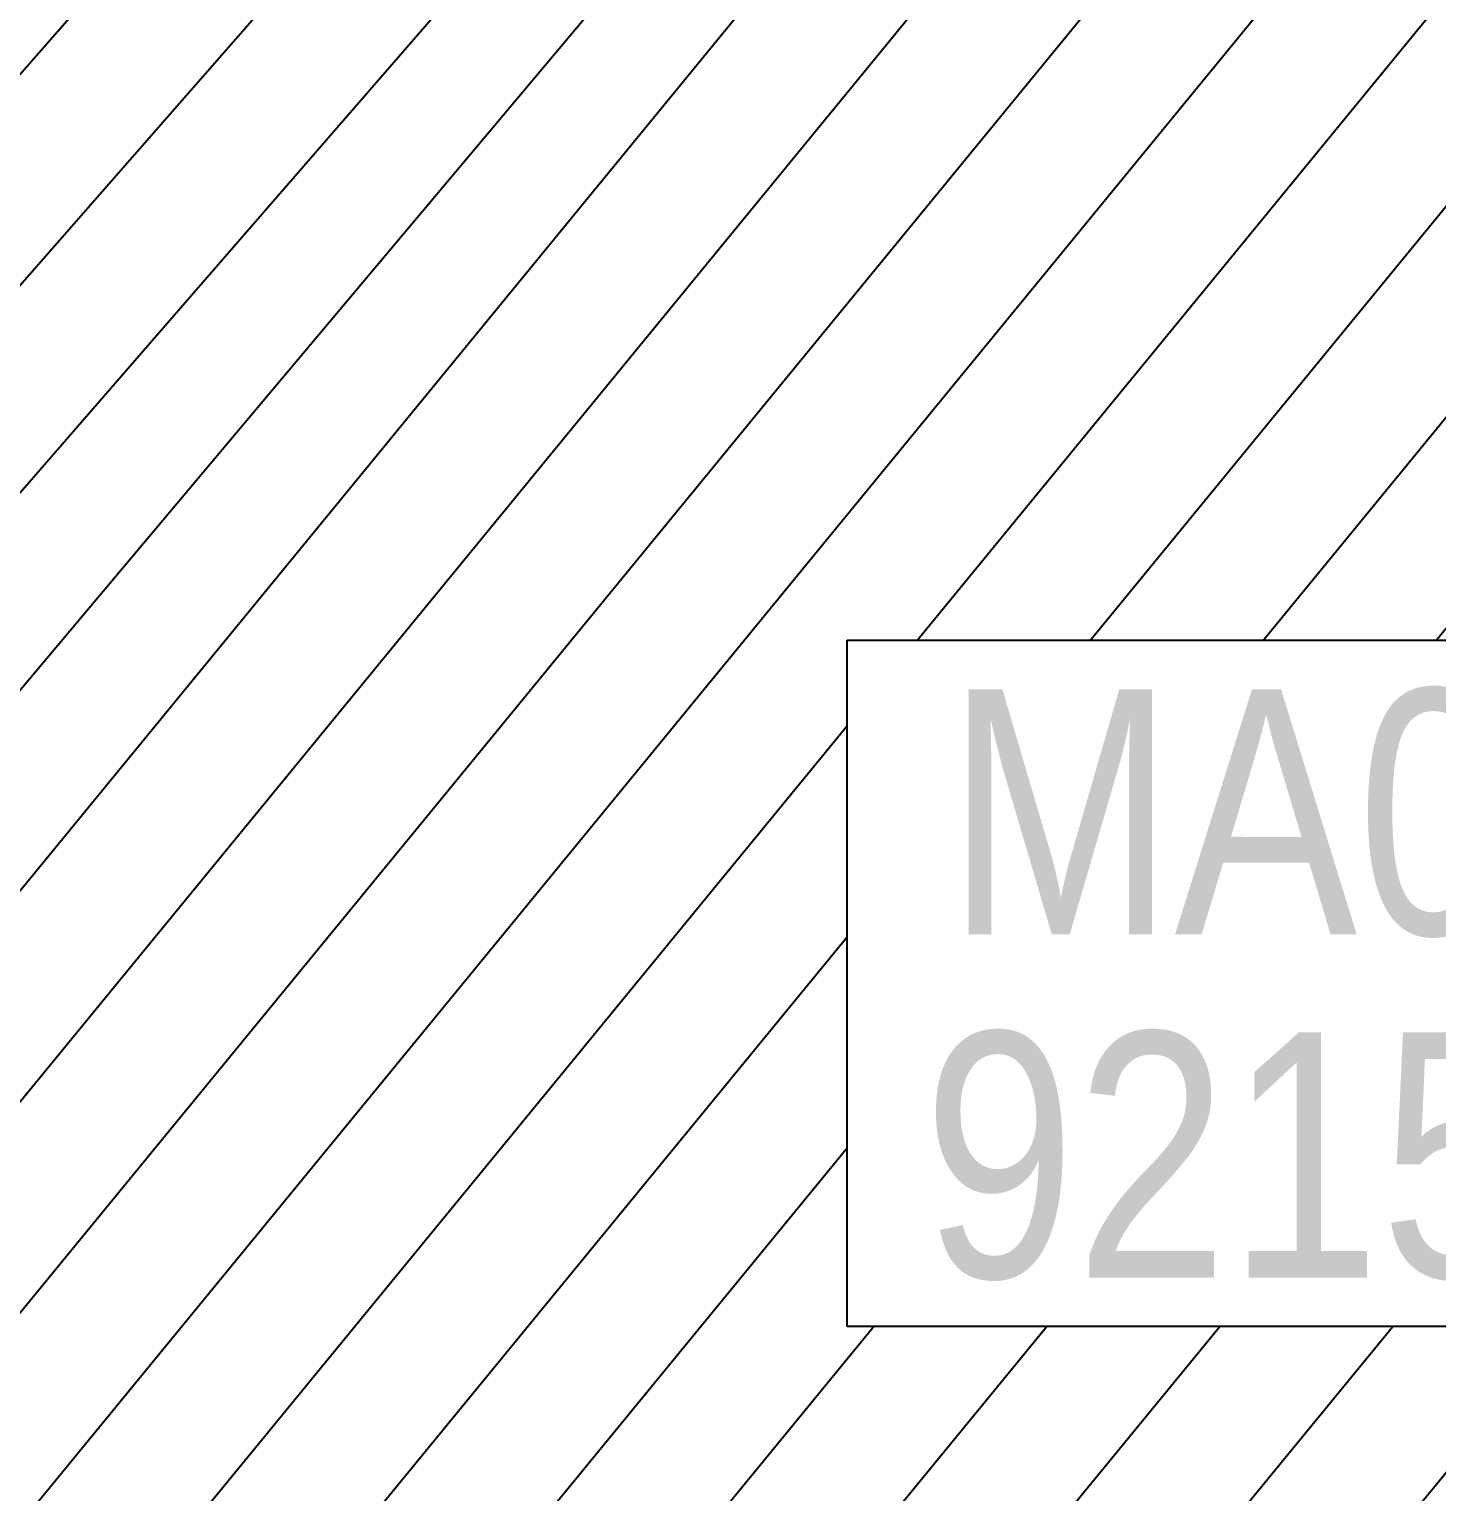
# Model space of a CAD drawing. Header units: centimetres. Extents: x -6122352 to 4157695, y -1694241 to 1947892.
# Drawn here: x 151004 to 153588, y -187342 to -184658 of the extents above; entities that cross this region are included whole.
import ezdxf
from ezdxf.xclip import XClip

# ---------------------------------------------------------------- set-up
doc = ezdxf.new("R2010")
doc.units = ezdxf.units.CM
doc.header["$MEASUREMENT"] = 0
doc.header["$XCLIPFRAME"] = 2
for name, pattern in [('DASHED2', [0.375, 0.25, -0.125]), ('XR-AR-END-SETTING OUT PLAN$0$23585-XR-AR-END-GROUND FLOOR$0$23261-XR-AR-SI-GF$0$HIDDEN', [0.375, 0.25, -0.125]), ('XR-AR-END-SETTING OUT PLAN$0$23585-XR-AR-END-GROUND FLOOR$0$XR-END-GROUND FLOOR PLAN$0$xf_6a1$0$DASHED', [0.75, 0.5, -0.25])]:
    doc.linetypes.add(name, pattern=pattern)
for name, color, linetype, lineweight in [('@ Foundations', 4, 'DASHED2', 50), ('XR-AR-END-SETTING OUT PLAN$0$23585-XR-AR-END-GROUND FLOOR$0$A-EQUP-KITN-PLAN', 202, 'Continuous', 9), ('XR-AR-END-SETTING OUT PLAN$0$23585-XR-AR-END-GROUND FLOOR$0$A-FLOR-OVHD', 9, 'XR-AR-END-SETTING OUT PLAN$0$23585-XR-AR-END-GROUND FLOOR$0$23261-XR-AR-SI-GF$0$HIDDEN', 15), ('XR-AR-END-SETTING OUT PLAN$0$23585-XR-AR-END-GROUND FLOOR$0$A-WALL', 7, 'Continuous', 30)]:
    doc.layers.add(name, color=color, linetype=linetype, lineweight=lineweight)
doc.layers.add('@MI-REF LAYER', color=7, linetype='Continuous')
doc.layers.add('B_TH_6', color=7, linetype='Continuous')
doc.styles.add('Xref group 33-41$0$Overall SOP Plan$0$LAC-609-NG10-1-XREF-GRID-125SC$0$GRID-DIM-NO', font='arial.ttf', dxfattribs={"width": 0.8})

# ---------------------------------------------------------------- blocks, each defined once
blk = doc.blocks.new('XR-AR-END-SETTING OUT PLAN')
at = {"layer": 'XR-AR-END-SETTING OUT PLAN$0$23585-XR-AR-END-GROUND FLOOR$0$A-EQUP-KITN-PLAN', "color": 8}
for p, q in [((3650.109346702695, 14099.99880218506), (5250.113769307733, 14099.9988026619)), ((3650.1093467623, 13849.9988026619), (3650.109346702695, 14099.99880218506)), ((5250.113769546151, 13849.99880218506), (5250.113769307733, 14099.9988026619)), ((3650.109004810452, 13749.9988026619), (5250.113769248128, 13749.9988026619)), ((3850.109238997102, 11100.00033140182), (3850.107901349664, 13149.99880361557)), ((5650.107139065862, 13149.99880218506), (3850.107901349664, 13149.99880361557))]:
    blk.add_line(p, q, dxfattribs=at)
at = {"layer": 'XR-AR-END-SETTING OUT PLAN$0$23585-XR-AR-END-GROUND FLOOR$0$A-EQUP-KITN-PLAN', "color": 8, "linetype": 'XR-AR-END-SETTING OUT PLAN$0$23585-XR-AR-END-GROUND FLOOR$0$XR-END-GROUND FLOOR PLAN$0$xf_6a1$0$DASHED'}
blk.add_line((3650.110123351216, 12899.99910211563), (3650.107762530446, 13849.9988026619), dxfattribs=at)
at = {"layer": 'XR-AR-END-SETTING OUT PLAN$0$23585-XR-AR-END-GROUND FLOOR$0$A-FLOR-OVHD', "color": 8, "ltscale": 5}
for p, q in [((5250.252145186067, 13849.9988026619), (3650.247722819448, 13849.99880218506)), ((5250.113769248128, 13749.9988026619), (3650.10934664309, 13749.99880218506)), ((5650.107102051377, 12949.99724912643), (5650.107101693749, 11300.00188589096)), ((5750.105340138078, 12949.99724960327), (5750.107102289796, 11300.00188541412))]:
    blk.add_line(p, q, dxfattribs=at)
at = {"layer": 'XR-AR-END-SETTING OUT PLAN$0$23585-XR-AR-END-GROUND FLOOR$0$A-WALL', "color": 8}
blk.add_lwpolyline([(5250.089069798589, 13749.99880170822), (5250.089070156217, 13849.99880313873), (5750.107358172536, 13849.99880313873), (5750.105340138078, 12949.99724960327), (5650.107102051377, 12949.99724912643), (5650.107250109315, 13749.99880218506)], close=True, dxfattribs=at)
blk = doc.blocks.new('END UNIT')
at = {"xscale": 0.001, "yscale": 0.001, "zscale": 0.001}
blk.add_blockref('XR-AR-END-SETTING OUT PLAN', (-9.150201729830158, 0), dxfattribs=at)
blk = doc.blocks.new('TH_6')
blk.add_blockref('END UNIT', (495802.3053798428, 2769163.996563952))
blk = doc.blocks.new('23585-XR-AR-MALDIVE-3$0$TH_6')
at = {"layer": 'B_TH_6', "xscale": 1.000019685734281, "yscale": 1.000019685734281, "zscale": 1.000019685734281}
blk.add_blockref('TH_6', (-9.760182827245444, -54.51303543616086), dxfattribs=at)
at = {"layer": '@ Foundations', "linetype": 'DASHED2', "ltscale": 25}
blk.add_lwpolyline([(495797.3301980728, 2769176.24685416), (495797.3301980728, 2769178.946854159), (495795.2301980727, 2769178.946854159), (495795.2301980727, 2769176.24685416)], close=True, dxfattribs=at)

msp = doc.modelspace()

# ---------------------------------------------------------------- block references
at = {"layer": '@MI-REF LAYER'}
ref = msp.add_blockref('23585-XR-AR-MALDIVE-3$0$TH_6', (-496138576.6226714, -2769274498.800779), dxfattribs=dict(at, xscale=1000, yscale=1000, zscale=1000, rotation=359.9898040391973))
XClip(ref).set_block_clipping_path([(495847.3922300867, 2769163.9971941216), (495847.39543188945, 2769187.936311596), (495838.31676110416, 2769187.8964212337), (495832.31675830134, 2769187.8963837423), (495826.3167534692, 2769187.8963462515), (495820.31703141355, 2769187.8962964136), (495814.31702637416, 2769187.896258923), (495808.3170215406, 2769187.8962214305), (495802.31687913626, 2769187.896331399), (495793.3616038712, 2769187.9364081295), (495793.3508954707, 2769163.997079878)])

# ---------------------------------------------------------------- next in the draw order: wipeouts: each hides what was drawn before it
at = {"color": 10}
msp.add_wipeout([(198652.9756713558, -193283.0341741783), (198655.56038286825, -179009.48125989918), (192407.0320688614, -179008.3531483149), (192405.5177468357, -179309.00614102208), (156604.56268152504, -179302.67270204728), (156604.66468535212, -179001.99820904477), (150354.3761512051, -179001.05638164657), (150352.22660348756, -193274.43890615515), (198652.96948456284, -193283.03417292034)], dxfattribs=at).dxf.layer = '@MI-REF LAYER'

# ---------------------------------------------------------------- next in the draw order: hatches: boundary and pattern name
at = {"layer": '@MI-REF LAYER', "transparency": 33554508}
h = msp.add_hatch(dxfattribs=at)
h.set_pattern_fill('ANSI31', color=256, scale=1999.999998458916, angle=186.7223562192661)
h.set_pattern_definition([(231.7223562192661, (2377468138.012326, 1503811052.832294), (196.2545353839104, -154.8681931350905), [])])
h.paths.add_polyline_path([(198652.9704295214, -193283.0341727923), (198655.5603827885, -179009.481259977), (192405.4366738899, -179009.8144404655), (192405.5177432849, -179308.9928290312), (156604.3118226964, -179302.62190096), (156604.3653194829, -179001.9981077398), (150354.376177097, -179000.8859239218), (150352.2253604671, -193274.4389058782)])

# ---------------------------------------------------------------- next in the draw order: texts
at = {"layer": '@MI-REF LAYER', "color": 7, "insert": (152595.4665952308, -185868.7121474492), "char_height": 450.0000000000001, "width": 2056.8768805703, "attachment_point": 1, "rotation": 359.98803297266926, "line_spacing_factor": 0.8394388776454546, "style": 'Xref group 33-41$0$Overall SOP Plan$0$LAC-609-NG10-1-XREF-GRID-125SC$0$GRID-DIM-NO', "bg_fill": 19, "box_fill_scale": 1.2, "bg_fill_color": 256, "bg_fill_transparency": 0}
msp.add_mtext('\\pxqc;MA0227 9215394', dxfattribs=at)

doc.saveas('drawing.dxf')
